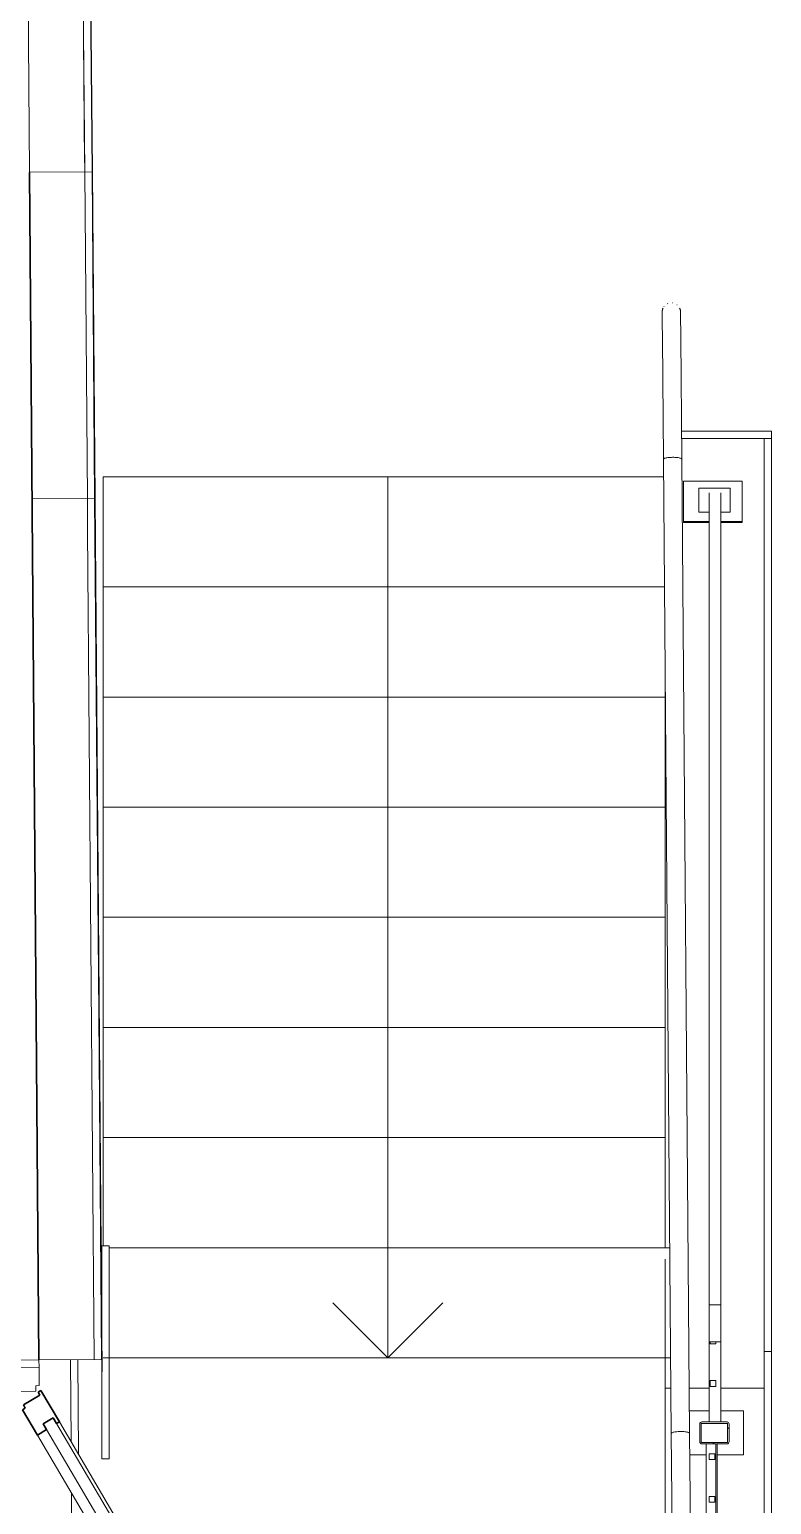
# Model space of a CAD drawing. Header units: millimetres. Extents: x -12447 to 83753, y -46415 to 46712.
# Drawn here: x 55424 to 57445, y 27421 to 31439 of the extents above; entities that cross this region are included whole.
import ezdxf

# ---------------------------------------------------------------- set-up
doc = ezdxf.new("R2010")
doc.units = ezdxf.units.MM
for name, color, linetype, lineweight in [('Двери', 7, 'Continuous', 9), ('Лестницы', 7, 'Continuous', 9), ('Ограждение', 7, 'Continuous', 9), ('Стены внутренние', 7, 'Continuous', 18), ('Стены наружные', 7, 'Continuous', 18), ('Стены несущие', 7, 'Continuous', 30), ('Стены отделка', 7, 'Continuous', 30), ('Стены штриховка', 7, 'Continuous', 9), ('Стрелки вверх', 7, 'Continuous', 18)]:
    doc.layers.add(name, color=color, linetype=linetype, lineweight=lineweight)
pattern_1 = [(45, (0, 0), (-106.066, 106.066), [])]

# ---------------------------------------------------------------- blocks, each defined once
blk = doc.blocks.new('Ограждение крыльца 1 - Ограждение крыльца 1-1744339-План полов 1-го этажа')
at = {"layer": 'Ограждение'}
h = blk.add_hatch(dxfattribs=at)
h.set_pattern_fill('FP_18', color=256, style=0, pattern_type=2)
h.set_pattern_definition(pattern_1)
h.paths.add_polyline_path([(57293.4, 27586.5), (57324, 27586.5), (57324, 27590.5), (57255.3, 27590.5), (57255.3, 27586.5), (57293, 27586.5)])
h.paths.add_polyline_path([(57328, 27588.2), (57328.9, 27590.8), (57326.1, 27590.5)])
h.paths.add_polyline_path([(57326.8, 27587.3), (57328, 27588.2), (57326.4, 27588.2)])
h.paths.add_polyline_path([(57325.4, 27586.7), (57326.3, 27588.2), (57325.1, 27588.6), (57325.4, 27586.9)])
h.paths.add_polyline_path([(57324, 27586.5), (57325.1, 27587.8), (57324.4, 27590.5)])
h.paths.add_polyline_path([(57251.3, 27588.2), (57253.6, 27591.3), (57249.9, 27590.5), (57250.4, 27589.4)])
h.paths.add_polyline_path([(57252.4, 27587.3), (57253.6, 27590.5), (57251.3, 27588.2)])
h.paths.add_polyline_path([(57253.8, 27586.7), (57253, 27588.2), (57252.4, 27587.3)])
h.paths.add_polyline_path([(57255.3, 27586.5), (57254.1, 27587.8), (57254.4, 27586.7)])
h.paths.add_polyline_path([(57249.6, 27592.2), (57253.6, 27592.2), (57253.6, 27640.9), (57249.6, 27640.9), (57249.6, 27599.2)])
h.paths.add_polyline_path([(57249.8, 27590.7), (57253.6, 27591.8), (57249.6, 27592.2)])
h.paths.add_polyline_path([(57329.6, 27592.2), (57329.6, 27640.9), (57325.6, 27640.9), (57325.6, 27592.2)])
h.paths.add_polyline_path([(57329.4, 27590.7), (57328.9, 27592.1), (57328, 27591.1), (57328.9, 27590.9)])
h.paths.add_polyline_path([(57249.8, 27642.4), (57253.2, 27642.5), (57251.3, 27644.9), (57249.9, 27642.5)])
h.paths.add_polyline_path([(57249.6, 27640.9), (57251.3, 27642), (57249.8, 27642.4)])
h.paths.add_polyline_path([(57329.4, 27642.4), (57328, 27644.9), (57325.6, 27641.8), (57328.9, 27642.3)])
h.paths.add_polyline_path([(57329.6, 27640.9), (57328.9, 27642.2), (57325.6, 27641.3), (57329.4, 27640.9)])
h.paths.add_polyline_path([(57254.1, 27642.1), (57252.4, 27645.8), (57251.3, 27644.9), (57253.8, 27642.3)])
h.paths.add_polyline_path([(57325.1, 27642.1), (57328, 27644.9), (57326.4, 27644.9), (57325.3, 27642.5)])
h.paths.add_polyline_path([(57324.8, 27642.3), (57326.8, 27645.8), (57325.3, 27645.8), (57324.8, 27642.5)])
h.paths.add_polyline_path([(57254.4, 27642.3), (57253.8, 27646.4), (57253, 27644.9), (57254.3, 27642.5)])
h.paths.add_polyline_path([(57255.3, 27646.5), (57255.3, 27642.5), (57324, 27642.5), (57324, 27646.5), (57275, 27646.5)])
h.paths.add_polyline_path([(57254.8, 27642.5), (57254.1, 27646.4), (57254.1, 27645.3), (57254.8, 27642.5)])
h.paths.add_polyline_path([(57324.4, 27642.5), (57324.8, 27646.4), (57324, 27646.5), (57324.4, 27642.5)])
h = blk.add_hatch(dxfattribs=at)
h.set_pattern_fill('FP_18', color=256, style=0, pattern_type=2)
h.set_pattern_definition(pattern_1)
h.paths.add_polyline_path([(57275, 26151.6), (57291, 26151.6), (57291, 26167.6), (57275, 26167.6)])
h.paths.add_polyline_path([(57291, 26267.6), (57291, 26283.6), (57275, 26283.6), (57275, 26267.6)])
h.paths.add_polyline_path([(57291, 26383.6), (57291, 26399.6), (57275, 26399.6), (57275, 26383.6)])
h.paths.add_polyline_path([(57291, 26499.6), (57291, 26515.6), (57275, 26515.6), (57275, 26499.6)])
h.paths.add_polyline_path([(57275, 26615.6), (57291, 26615.6), (57291, 26631.6), (57275, 26631.6)])
h.paths.add_polyline_path([(57275, 26731.6), (57291, 26731.6), (57291, 26747.6), (57275, 26747.6)])
h.paths.add_polyline_path([(57288.5, 26847.6), (57291, 26847.6), (57291, 26863.6), (57275, 26863.6), (57275, 26847.6)])
h.paths.add_polyline_path([(57291, 26963.6), (57291, 26979.6), (57275, 26979.6), (57275, 26963.6)])
h.paths.add_polyline_path([(57275, 27079.6), (57291, 27079.6), (57291, 27095.6), (57275, 27095.6), (57275, 27088.5)])
h.paths.add_polyline_path([(57291, 27195.6), (57291, 27211.6), (57275, 27211.6), (57275, 27195.6)])
h.paths.add_polyline_path([(57275, 27311.6), (57291, 27311.6), (57291, 27327.6), (57275, 27327.6)])
h.paths.add_polyline_path([(57275, 27427.6), (57291, 27427.6), (57291, 27443.6), (57275, 27443.6)])
h.paths.add_polyline_path([(57275, 27543.6), (57291, 27543.6), (57291, 27559.6), (57275, 27559.6)])
for p, q in [((57162.1, 30692), (57163, 30692.4)), ((57175, 30694), (57176, 30693.9)), ((57152.1, 30683.9), (57152.7, 30684.7)), ((57187, 30689.3), (57187.8, 30688.7)), ((57147.8, 30598.3), (57150.5, 30268.3)), ((57200.5, 30268.7), (57197.8, 30598.7)), ((57150.5, 30268.3), (57172, 27614.9)), ((57222, 27615.3), (57200.5, 30268.7)), ((57364.8, 30209), (57205.4, 30209)), ((57205.4, 30209), (57205.4, 30098.7)), ((57332.2, 30189.3), (57247.1, 30189.3)), ((57247.1, 30189.3), (57247.1, 30123.8)), ((57275, 27965.3), (57275, 30177)), ((57307, 30177), (57307, 27965.3)), ((57332.2, 30123.8), (57332.2, 30189.3)), ((57364.8, 30098.7), (57364.8, 30209)), ((57205.4, 30098.7), (57275, 30098.7)), ((57205.4, 30096.3), (57205.4, 30098.7)), ((57275, 30096.3), (57205.4, 30096.3)), ((57247.1, 30123.8), (57275, 30123.8)), ((57307, 30123.8), (57332.2, 30123.8)), ((57307, 30098.7), (57364.8, 30098.7)), ((57364.8, 30096.3), (57307, 30096.3)), ((57364.8, 30098.7), (57364.8, 30096.3)), ((57275, 27646.5), (57275, 27864.8)), ((57307, 27864.8), (57307, 27646.5)), ((57275, 27676.5), (57221.4, 27676.5)), ((57369, 27676.5), (57307, 27676.5)), ((57369, 27556.5), (57369, 27676.5)), ((57172, 27614.9), (57174.1, 27354.7)), ((57172, 27614.9), (57174.1, 27354.7)), ((57224.1, 27355.1), (57222, 27615.3)), ((57224.1, 27355.1), (57222, 27615.3)), ((57267.1, 27586.5), (57267.1, 26006.5)), ((57293, 26006.5), (57293, 27586.5)), ((57297.1, 27586.5), (57297.1, 26006.5)), ((57222.3, 27556.5), (57267.3, 27556.5)), ((57297, 27556.5), (57369, 27556.5))]:
    blk.add_line(p, q, dxfattribs=at)
at = {"layer": 'Ограждение', "lineweight": 18}
for p, q in [((57275, 27864.8), (57275, 27965.3)), ((57307, 27965.3), (57275, 27965.3)), ((57307, 27965.3), (57307, 27864.8)), ((57307, 27864.8), (57275, 27864.8)), ((57277.8, 27859), (57277.8, 27864.8)), ((57293.8, 27864.8), (57277.8, 27864.8)), ((57293.8, 27859), (57277.8, 27859)), ((57293.8, 27864.8), (57293.8, 27859)), ((57277.8, 27743), (57277.8, 27759)), ((57293.8, 27759), (57277.8, 27759)), ((57293.8, 27743), (57277.8, 27743)), ((57293.8, 27759), (57293.8, 27743)), ((57249.6, 27640.9), (57249.6, 27592.2)), ((57253.6, 27592.2), (57253.6, 27640.9)), ((57324, 27646.5), (57255.3, 27646.5)), ((57255.3, 27642.5), (57324, 27642.5)), ((57325.6, 27640.9), (57325.6, 27592.2)), ((57329.6, 27592.2), (57329.6, 27640.9)), ((57324, 27590.5), (57255.3, 27590.5)), ((57255.3, 27586.5), (57324, 27586.5)), ((57275, 27559.6), (57275, 27543.6)), ((57291, 27559.6), (57275, 27559.6)), ((57291, 27543.6), (57291, 27559.6)), ((57291, 27543.6), (57275, 27543.6)), ((57275, 27443.6), (57275, 27427.6)), ((57291, 27443.6), (57275, 27443.6)), ((57291, 27427.6), (57291, 27443.6)), ((57291, 27427.6), (57275, 27427.6))]:
    blk.add_line(p, q, dxfattribs=at)
at = {"layer": 'Ограждение', "flags": 128}
for points in [[(57147.3, 30669), (57147.3, 30670), (57147.3, 30671), (57147.4, 30672), (57147.5, 30673), (57147.7, 30673.9), (57147.9, 30674.9), (57148.2, 30675.9), (57148.5, 30676.8), (57148.8, 30677.8), (57149.2, 30678.7), (57149.6, 30679.6)], [(57147.8, 30598.4), (57147.8, 30600.9), (57147.8, 30603.5), (57147.8, 30606), (57147.7, 30608.6), (57147.7, 30611.1), (57147.7, 30613.7), (57147.7, 30616.2), (57147.7, 30618.7), (57147.6, 30621.2), (57147.6, 30623.7), (57147.6, 30626.1), (57147.6, 30628.5), (57147.6, 30630.8), (57147.5, 30633.2), (57147.5, 30635.4), (57147.5, 30637.7), (57147.5, 30639.8), (57147.5, 30641.9), (57147.5, 30644), (57147.4, 30646), (57147.4, 30647.9), (57147.4, 30649.8), (57147.4, 30651.6), (57147.4, 30653.3), (57147.4, 30654.9), (57147.4, 30656.5), (57147.3, 30658), (57147.3, 30659.4), (57147.3, 30660.7), (57147.3, 30661.9), (57147.3, 30663), (57147.3, 30664), (57147.3, 30665), (57147.3, 30665.8), (57147.3, 30666.6), (57147.3, 30667.2), (57147.3, 30667.8), (57147.3, 30668.2), (57147.3, 30668.5), (57147.3, 30668.8), (57147.3, 30668.9), (57147.3, 30669)], [(57147.3, 30669), (57147.3, 30668.9), (57147.3, 30668.7), (57147.3, 30668.5), (57147.3, 30668.1), (57147.3, 30667.6), (57147.3, 30666.9), (57147.3, 30666.2), (57147.3, 30665.4), (57147.3, 30664.4), (57147.3, 30663.4), (57147.3, 30662.2), (57147.3, 30661), (57147.3, 30659.6), (57147.3, 30658.2), (57147.4, 30656.6), (57147.4, 30655), (57147.4, 30653.2), (57147.4, 30651.4), (57147.4, 30649.5), (57147.4, 30647.5), (57147.4, 30645.5), (57147.5, 30643.3), (57147.5, 30641.1), (57147.5, 30638.8), (57147.5, 30636.5), (57147.5, 30634.1), (57147.6, 30631.6), (57147.6, 30629.1), (57147.6, 30626.5), (57147.6, 30623.9), (57147.6, 30621.2), (57147.7, 30618.5), (57147.7, 30615.8), (57147.7, 30613.1), (57147.7, 30610.3), (57147.8, 30607.5), (57147.8, 30604.7), (57147.8, 30601.9), (57147.8, 30599), (57147.8, 30598.3)], [(57194.7, 30680.2), (57195.1, 30679.3), (57195.5, 30678.4), (57195.8, 30677.5), (57196.1, 30676.5), (57196.4, 30675.6), (57196.7, 30674.6), (57196.9, 30673.6), (57197, 30672.6), (57197.1, 30671.6), (57197.2, 30670.6), (57197.3, 30669.6), (57197.3, 30669.4)], [(57197.3, 30669.4), (57197.3, 30669.3), (57197.3, 30669.2), (57197.3, 30668.9), (57197.3, 30668.6), (57197.3, 30668.1), (57197.3, 30667.5), (57197.3, 30666.9), (57197.3, 30666.1), (57197.3, 30665.3), (57197.3, 30664.3), (57197.3, 30663.3), (57197.3, 30662.2), (57197.3, 30660.9), (57197.3, 30659.6), (57197.3, 30658.2), (57197.4, 30656.7), (57197.4, 30655.2), (57197.4, 30653.5), (57197.4, 30651.8), (57197.4, 30650), (57197.4, 30648.1), (57197.4, 30646.2), (57197.5, 30644.2), (57197.5, 30642.1), (57197.5, 30640), (57197.5, 30637.8), (57197.5, 30635.6), (57197.5, 30633.3), (57197.6, 30631), (57197.6, 30628.6), (57197.6, 30626.2), (57197.6, 30623.8), (57197.6, 30621.3), (57197.7, 30618.8), (57197.7, 30616.3), (57197.7, 30613.8), (57197.7, 30611.3), (57197.7, 30608.7), (57197.8, 30606.1), (57197.8, 30603.6), (57197.8, 30601), (57197.8, 30598.8)], [(57197.8, 30598.7), (57197.8, 30601.5), (57197.8, 30604.3), (57197.8, 30607.1), (57197.7, 30609.9), (57197.7, 30612.7), (57197.7, 30615.5), (57197.7, 30618.2), (57197.6, 30620.9), (57197.6, 30623.6), (57197.6, 30626.2), (57197.6, 30628.8), (57197.6, 30631.3), (57197.5, 30633.8), (57197.5, 30636.2), (57197.5, 30638.6), (57197.5, 30640.9), (57197.5, 30643.1), (57197.5, 30645.3), (57197.4, 30647.4), (57197.4, 30649.4), (57197.4, 30651.3), (57197.4, 30653.2), (57197.4, 30654.9), (57197.4, 30656.6), (57197.3, 30658.2), (57197.3, 30659.6), (57197.3, 30661), (57197.3, 30662.3), (57197.3, 30663.5), (57197.3, 30664.6), (57197.3, 30665.5), (57197.3, 30666.4), (57197.3, 30667.2), (57197.3, 30667.8), (57197.3, 30668.3), (57197.3, 30668.8), (57197.3, 30669.1), (57197.3, 30669.3), (57197.3, 30669.4), (57197.3, 30669.4)]]:
    blk.add_lwpolyline(points, dxfattribs=at)
at = {"layer": 'Ограждение', "lineweight": 18}
for centre, radius, start, end in [((57255.3, 27640.9), 5.66, 90, 180), ((57255.3, 27640.9), 1.66, 90, 180), ((57324, 27640.9), 5.66, 0, 90), ((57324, 27640.9), 1.66, 0, 90), ((57255.3, 27592.2), 5.66, 180, 270), ((57255.3, 27592.2), 1.66, 180, 270), ((57324, 27592.2), 5.66, 270, 0), ((57324, 27592.2), 1.66, 270, 0)]:
    blk.add_arc(centre, radius, start, end, dxfattribs=at)
at = {"layer": 'Ограждение'}
for points, knots in [([(57175.5, 30273.6), (57171.1, 30273.5), (57164.6, 30273.1), (57157.6, 30272), (57153.6, 30270.9), (57151.1, 30269.6), (57150.5, 30268.7), (57150.5, 30268.3)], [-1, -1, -1, -1, -0.8333333, -0.75, -0.6666667, -0.5833333, -0.5, -0.5, -0.5, -0.5]), ([(57200.5, 30268.7), (57200.5, 30269.1), (57199.9, 30270), (57196.5, 30271.6), (57188.5, 30273.2), (57179.8, 30273.6), (57175.5, 30273.6)], [-0.5, -0.5, -0.5, -0.5, -0.4166667, -0.3333333, -0.1666667, 0, 0, 0, 0]), ([(57196.9, 27620.2), (57201.3, 27620.2), (57210, 27619.8), (57218, 27618.2), (57221.4, 27616.6), (57222, 27615.7), (57222, 27615.3)], [0, 0, 0, 0, 0.1666667, 0.3333333, 0.4166667, 0.5, 0.5, 0.5, 0.5])]:
    blk.add_open_spline(points, degree=3, knots=knots, dxfattribs=at)
blk.add_open_spline([(57172, 27614.9), (57172, 27615.3), (57172.5, 27616.2), (57175, 27617.5), (57179, 27618.6), (57184.3, 27619.4), (57190.4, 27620), (57194.7, 27620.2), (57196.9, 27620.2)], degree=3, dxfattribs=at)
blk = doc.blocks.new('Дверь-Alumark_двупольная с глухим окном_S70 - 1600х3150 Открывание наружу _СП 24мм Обычный_ левая_ДН-1-6393487-План полов 1-го этажа')
at = {"layer": 'Двери', "lineweight": 30}
for p, q in [((69.3, 724.2), (43.3, 679.2)), ((65.2, 737), (60.7, 729.2)), ((60.7, 729.2), (69.3, 724.2)), ((151.8, 687), (65.2, 737)), ((115.7, 660.5), (131.7, 688.2)), ((131.7, 688.2), (147.3, 679.2)), ((147.3, 679.2), (151.8, 687)), ((43.3, 679.2), (52, 674.2)), ((52, 674.2), (47.5, 666.4)), ((47.5, 666.4), (116.8, 626.4)), ((131.3, 651.5), (115.7, 660.5)), ((116.8, 626.4), (131.3, 651.5)), ((-109.6, 567), (-178.9, 527)), ((-105.1, 559.2), (-109.6, 567)), ((-96.4, 564.2), (-105.1, 559.2)), ((-70.4, 519.2), (-96.4, 564.2)), ((-174.4, 519.2), (-178.9, 527)), ((-158.8, 528.2), (-174.4, 519.2)), ((-142.8, 500.5), (-158.8, 528.2)), ((-61.8, 524.2), (-70.4, 519.2)), ((-57.3, 516.4), (-61.8, 524.2)), ((-158.4, 491.5), (-142.8, 500.5)), ((-143.9, 466.4), (-158.4, 491.5)), ((-143.9, 466.4), (-57.3, 516.4)), ((-555.6, 309.5), (-642.2, 259.5)), ((-566.7, 292.7), (-551.1, 301.7)), ((-550.7, 265), (-566.7, 292.7)), ((-551.1, 301.7), (-555.6, 309.5)), ((800.7, 265), (816.7, 292.7)), ((801.1, 301.7), (805.6, 309.5)), ((816.7, 292.7), (801.1, 301.7)), ((892.2, 259.5), (805.6, 309.5)), ((-642.2, 259.5), (-637.7, 251.7)), ((-637.7, 251.7), (-629, 256.7)), ((-629, 256.7), (-603, 211.7)), ((-589.9, 208.9), (-520.6, 248.9)), ((-535.1, 274), (-550.7, 265)), ((-520.6, 248.9), (-535.1, 274)), ((770.6, 248.9), (785.1, 274)), ((770.6, 248.9), (839.9, 208.9)), ((785.1, 274), (800.7, 265)), ((853, 211.7), (879, 256.7)), ((879, 256.7), (887.7, 251.7)), ((887.7, 251.7), (892.2, 259.5)), ((-603, 211.7), (-594.4, 216.7)), ((-594.4, 216.7), (-589.9, 208.9)), ((839.9, 208.9), (844.4, 216.7)), ((844.4, 216.7), (853, 211.7))]:
    blk.add_line(p, q, dxfattribs=at)
at = {"layer": 'Двери'}
for p, q in [((115.7, 660.5), (131.7, 688.2)), ((131.7, 688.2), (816.7, 292.7)), ((805.6, 309.5), (151.8, 687)), ((800.7, 265), (115.7, 660.5)), ((116.8, 626.4), (770.6, 248.9)), ((-158.8, 528.2), (-566.7, 292.7)), ((-178.9, 527), (-555.6, 309.5)), ((-142.8, 500.5), (-158.8, 528.2)), ((-550.7, 265), (-142.8, 500.5)), ((-520.6, 248.9), (-143.9, 466.4)), ((-566.7, 292.7), (-550.7, 265)), ((816.7, 292.7), (800.7, 265)), ((-725, 255), (-725, 185)), ((-705, 255), (-725, 255)), ((-705, 185), (-705, 255)), ((-655, 255), (-705, 255)), ((-705, 255), (-705, 185)), ((-655, 246), (-655, 255)), ((-640, 246), (-655, 246)), ((-640, 194), (-640, 246)), ((905, 246), (890, 246)), ((890, 246), (890, 194)), ((905, 255), (905, 246)), ((955, 255), (905, 255)), ((975, 255), (955, 255)), ((955, 255), (955, 185)), ((955, 185), (955, 255)), ((975, 185), (975, 255)), ((-725, 185), (-705, 185)), ((-705, 185), (-630, 185)), ((-630, 194), (-640, 194)), ((-630, 185), (-630, 194)), ((890, 194), (880, 194)), ((880, 194), (880, 185)), ((880, 185), (955, 185)), ((955, 185), (975, 185))]:
    blk.add_line(p, q, dxfattribs=at)

msp = doc.modelspace()

# ---------------------------------------------------------------- linework, layer by layer
at = {"layer": 'Лестницы'}
for p, q in [((57150.883, 30220.699), (55625, 30220.699)), ((55625, 30220.699), (55625, 29920.699)), ((57150.883, 30220.699), (55625, 30220.699)), ((55625, 29920.699), (55625, 29620.699)), ((57153.309, 29920.699), (55625, 29920.699)), ((57153.309, 29920.699), (55625, 29920.699)), ((55625, 29620.699), (55625, 29320.699)), ((57155, 29620.699), (55625, 29620.699)), ((57155, 29620.699), (55625, 29620.699)), ((55625, 29320.699), (55625, 29020.699)), ((57155, 29320.699), (55625, 29320.699)), ((57155, 29320.699), (55625, 29320.699)), ((55625, 29020.699), (55625, 28720.699)), ((57155, 29020.699), (55625, 29020.699)), ((57155, 29020.699), (55625, 29020.699)), ((55625, 28720.699), (55625, 28420.699)), ((57155, 28720.699), (55625, 28720.699)), ((57155, 28720.699), (55625, 28720.699)), ((55625, 28420.699), (55625, 28125.798)), ((57155, 28420.699), (55625, 28420.699)), ((57155, 28420.699), (55625, 28420.699)), ((57168.029, 28120.699), (55640.678, 28120.699)), ((57168.029, 28120.699), (55640.678, 28120.699)), ((57170.359, 27820.699), (55625, 27820.699))]:
    msp.add_line(p, q, dxfattribs=at)
at = {"layer": 'Стены внутренние'}
for p, q in [((57200.041, 30325), (57424.84, 30325)), ((57424.84, 30325), (57424.84, 25855)), ((57275, 27738.252), (57220.922, 27738.252)), ((57424.84, 27738.252), (57307, 27738.252))]:
    msp.add_line(p, q, dxfattribs=at)
at = {"layer": 'Стены наружные'}
for p, q in [((55431.553, 30160.07), (55424.355, 31050.041)), ((55581.548, 30161.283), (55574.35, 31051.254)), ((55601.435, 30161.444), (55594.255, 31051.415)), ((55594.349, 31051.416), (55601.547, 30161.445)), ((55595.255, 31051.423), (55602.435, 30161.452)), ((57199.879, 30345), (57445, 30345)), ((57445, 30345), (57445, 25835)), ((57425, 25855), (57425, 30325)), ((57425, 30325), (57445, 30325)), ((57155, 28120.699), (57155, 29711.606)), ((55620.678, 27900.318), (55620.678, 28125.798)), ((55640.678, 28125.798), (55620.678, 28125.798)), ((55640.678, 28125.798), (55640.678, 27545.798)), ((57155, 26105), (57155, 28089.445)), ((55535.428, 27815.834), (55537.243, 27592.505)), ((55555.427, 27815.995), (55557.524, 27558.025)), ((57445, 27838.252), (57425, 27838.252)), ((55620.678, 27545.798), (55620.678, 27782.983)), ((57170.999, 27738.252), (57155, 27738.252)), ((55640.678, 27545.798), (55620.678, 27545.798)), ((55546.293, 26479.294), (55538.381, 27452.5))]:
    msp.add_line(p, q, dxfattribs=at)
at = {"layer": 'Стены несущие'}
msp.add_line((55449.798, 27815.141), (55423.643, 31049.035), dxfattribs=at)
at = {"layer": 'Стены отделка', "lineweight": 9}
for p, q in [((55424.355, 31050.041), (55396.95, 34438.529)), ((55594.255, 31051.415), (55566.917, 34439.904)), ((55566.944, 34439.904), (55594.349, 31051.416)), ((55595.255, 31051.423), (55567.917, 34439.912)), ((55424.355, 31050.041), (55594.349, 31051.416)), ((55595.255, 31051.423), (55594.255, 31051.415)), ((55431.553, 30160.07), (55601.547, 30161.445)), ((55431.553, 30160.07), (55450.518, 27815.147)), ((55581.548, 30161.283), (55582.243, 30075.286)), ((55602.435, 30161.452), (55601.435, 30161.444)), ((55620.625, 27782.983), (55601.435, 30161.444)), ((55620.512, 27816.522), (55601.547, 30161.445)), ((55621.625, 27782.991), (55602.435, 30161.452)), ((55450.518, 27815.147), (55620.512, 27816.522)), ((55621.625, 27782.991), (55620.625, 27782.983))]:
    msp.add_line(p, q, dxfattribs=at)
at = {"layer": 'Стены штриховка'}
for p, q in [((55574.156, 31075.254), (55546.945, 34439.742)), ((55546.953, 34438.742), (55574.35, 31051.254)), ((55582.243, 30075.286), (55600.513, 27816.36))]:
    msp.add_line(p, q, dxfattribs=at)
at = {"layer": 'Стрелки вверх'}
for p, q in [((56400, 30220.699), (56400, 29920.699)), ((56400, 29920.699), (56400, 29620.699)), ((56400, 29620.699), (56400, 29320.699)), ((56400, 29320.699), (56400, 29020.699)), ((56400, 29020.699), (56400, 28720.699)), ((56400, 28720.699), (56400, 28420.699)), ((56400, 28420.699), (56400, 28120.699)), ((56400, 28120.699), (56400, 27820.699)), ((56400, 27820.699), (56250, 27970.699)), ((56400, 27820.699), (56550, 27970.699))]:
    msp.add_line(p, q, dxfattribs=at)

# ---------------------------------------------------------------- block references
at = {"layer": 'Двери', "rotation": 270.4633818725635}
msp.add_blockref('Дверь-Alumark_двупольная с глухим окном_S70 - 1600х3150 Открывание наружу _СП 24мм Обычный_ левая_ДН-1-6393487-План полов 1-го этажа', (55200.67, 27088.103), dxfattribs=at)
at = {"layer": 'Ограждение', "lineweight": 18}
msp.add_blockref('Ограждение крыльца 1 - Ограждение крыльца 1-1744339-План полов 1-го этажа', (0, 0), dxfattribs=at)

doc.saveas('drawing.dxf')
